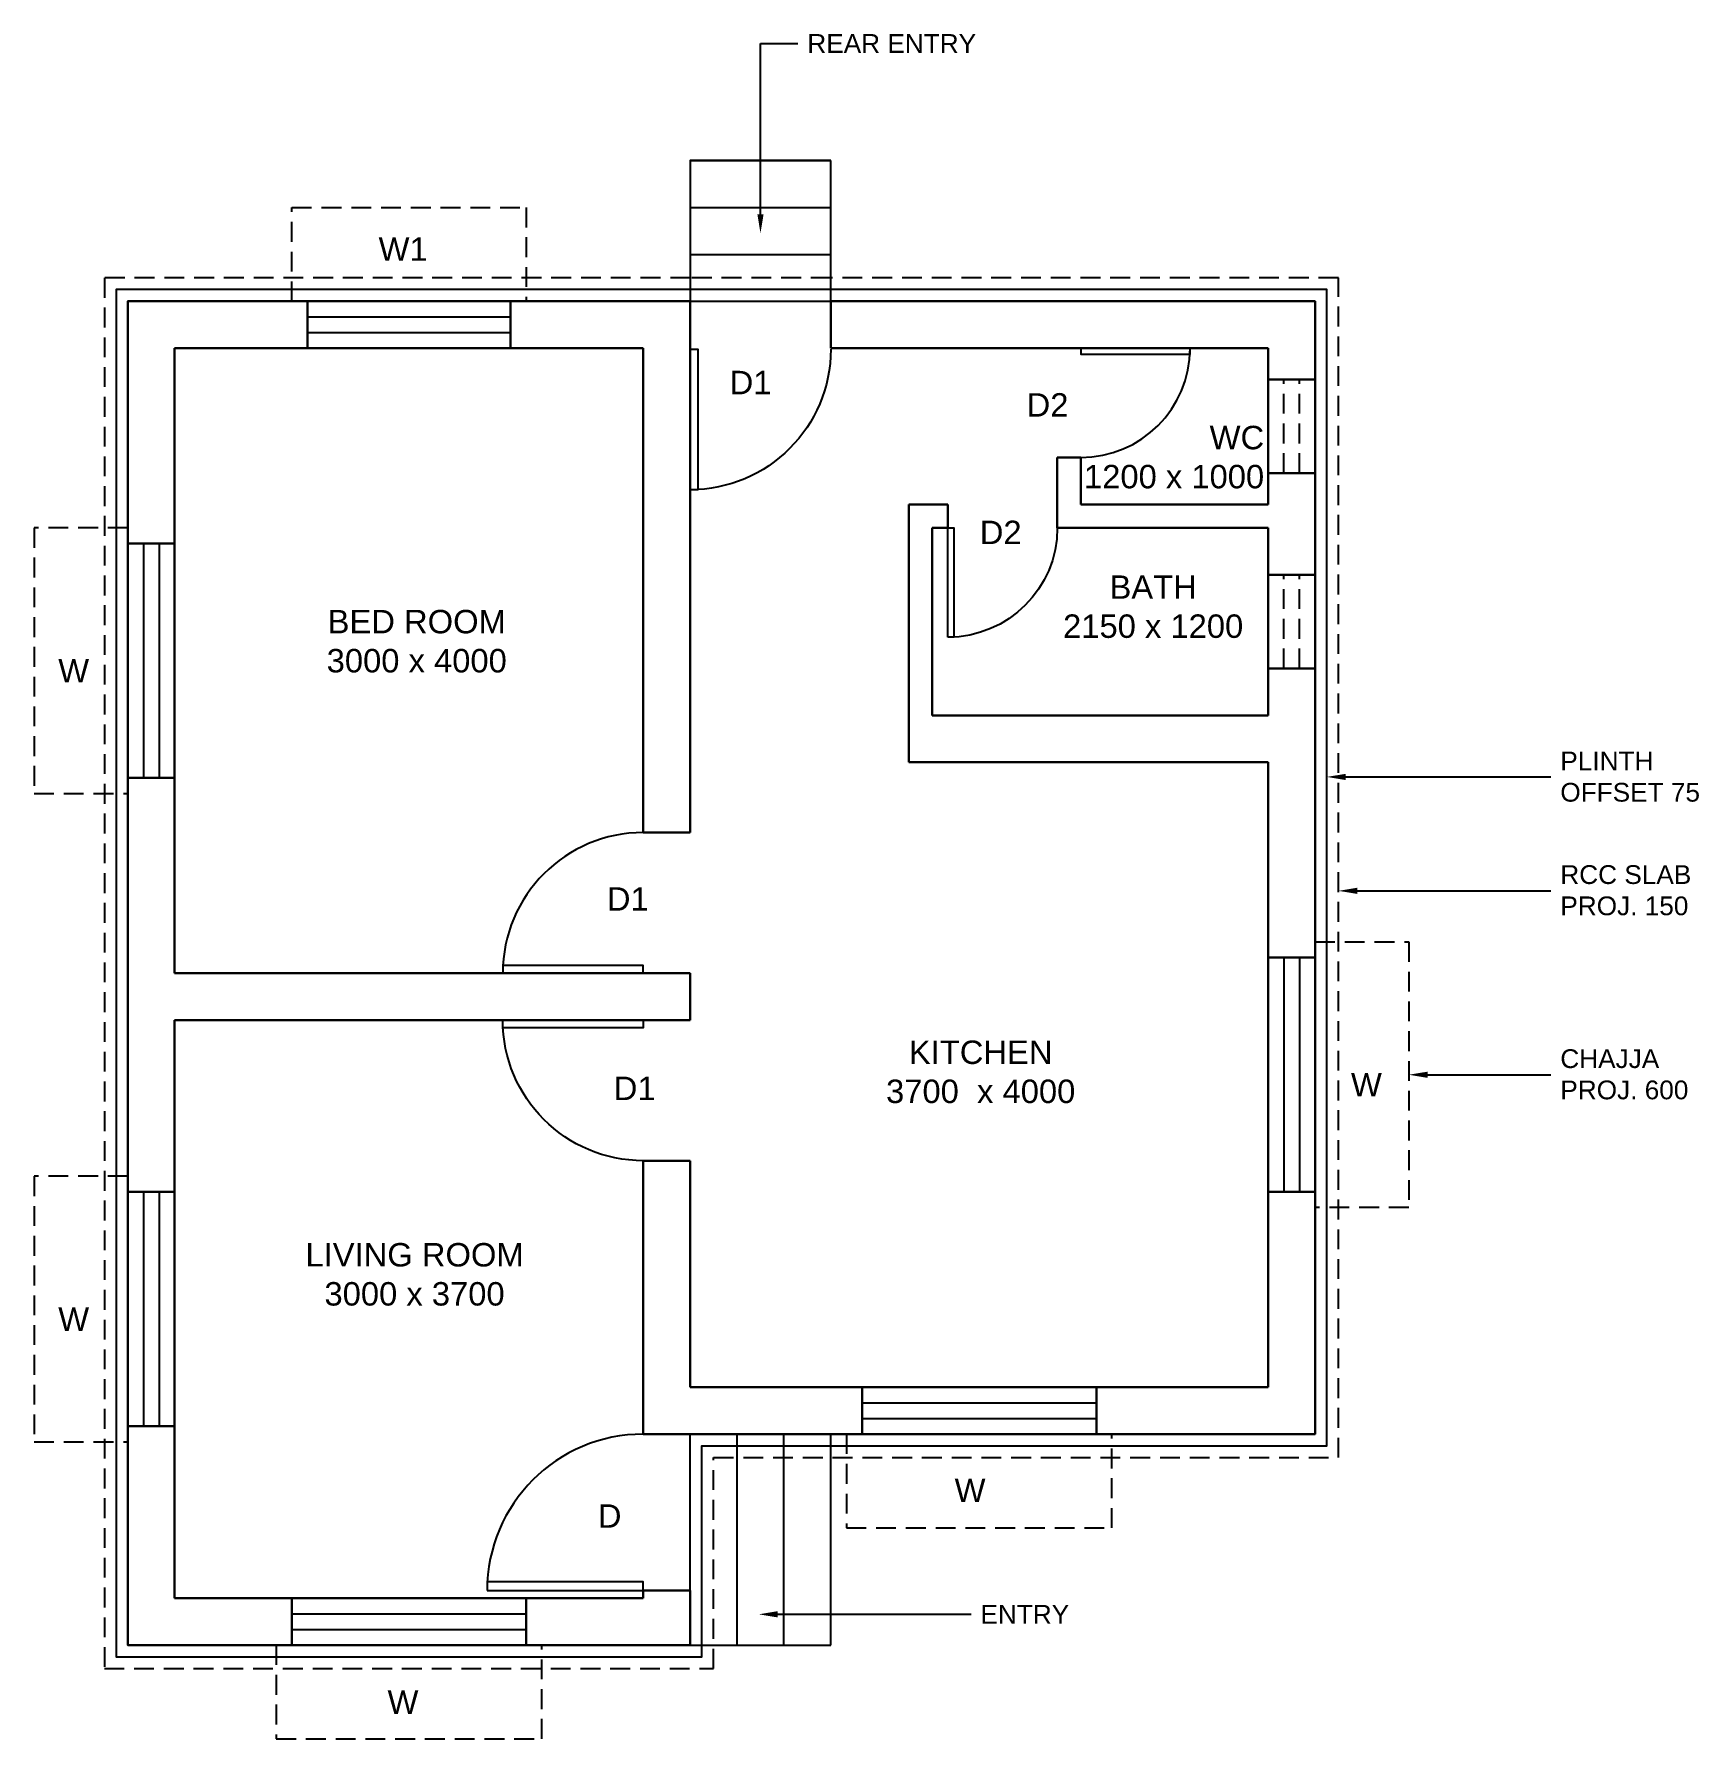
# Model space of a CAD drawing. Header units: millimetres. Extents: x 7892 to 18549, y 4551 to 15461.
import ezdxf
from ezdxf import colors
from ezdxf.entities.mleader import LeaderData, LeaderLine
from ezdxf.math import Vec2, Vec3

# ---------------------------------------------------------------- set-up
doc = ezdxf.new("R2010")
doc.units = ezdxf.units.MM
doc.header["$LTSCALE"] = 20
doc.linetypes.add('HIDDEN', pattern=[9.525, 6.35, -3.175])
doc.layers.add('1.WALL', color=7, linetype='Continuous', lineweight=30)
for name, color, linetype in [('2.WINDOW', 4, 'Continuous'), ('3.CHAJJA', 50, 'HIDDEN'), ('4.VENTILATOR', 50, 'HIDDEN'), ('5.DOORS', 70, 'Continuous'), ('PLINTH', 253, 'Continuous'), ('RCC SLAB', 60, 'HIDDEN'), ('STEPS', 200, 'Continuous'), ('TEXT', 11, 'Continuous')]:
    doc.layers.add(name, color=color, linetype=linetype)
doc.styles.get("Standard").update_dxf_attribs({"font": 'arial.ttf'})

# ---------------------------------------------------------------- blocks, each defined once
blk = doc.blocks.new('DOOR')
at = {"layer": '5.DOORS'}
blk.add_lwpolyline([(-1000, 0), (0, 0), (0, 25), (0, 55), (-1000, 55)], close=True, dxfattribs=at)
blk.add_arc((0, 0), 1000, 90, 180, dxfattribs=at)

msp = doc.modelspace()

# ---------------------------------------------------------------- linework, layer by layer
at = {"layer": '1.WALL'}
for p, q in [((9642, 13451), (9642, 13751)), ((10942, 13451), (10942, 13751)), ((12092, 10351), (12092, 13751)), ((12992, 13451), (12992, 13751)), ((8792, 13451), (11792, 13451)), ((8792, 9451), (8792, 13451)), ((11792, 10351), (11792, 13451)), ((12992, 13451), (15792, 13451)), ((15792, 12451), (15792, 13451)), ((14442, 12301), (14442, 12751)), ((14442, 12751), (14592, 12751)), ((14592, 12451), (14592, 12751)), ((13492, 10801), (13492, 12451)), ((13492, 12451), (13742, 12451)), ((13742, 12301), (13742, 12451)), ((14592, 12451), (15792, 12451)), ((13642, 11101), (13642, 12301)), ((13642, 12301), (13742, 12301)), ((14442, 12301), (15792, 12301)), ((15792, 11101), (15792, 12301)), ((8792, 12201), (8492, 12201)), ((13642, 11101), (15792, 11101)), ((8792, 10701), (8492, 10701)), ((13492, 10801), (15792, 10801)), ((15792, 6801), (15792, 10801)), ((11792, 10351), (12092, 10351)), ((15792, 9551), (16092, 9551)), ((8792, 9451), (12092, 9451)), ((12092, 9151), (12092, 9451)), ((8792, 5451), (8792, 9151)), ((8792, 9151), (12092, 9151)), ((11792, 6501), (11792, 8251)), ((11792, 8251), (12092, 8251)), ((12092, 6801), (12092, 8251)), ((8792, 8051), (8492, 8051)), ((15792, 8051), (16092, 8051)), ((12092, 6801), (15792, 6801)), ((13192, 6801), (13192, 6501)), ((14692, 6801), (14692, 6501)), ((8792, 6551), (8492, 6551)), ((11792, 5451), (11792, 5501)), ((11792, 5501), (12092, 5501)), ((8792, 5451), (11792, 5451)), ((9542, 5451), (9542, 5151)), ((11042, 5451), (11042, 5151))]:
    msp.add_line(p, q, dxfattribs=at)
at = {"layer": '1.WALL', "color": 0}
for p, q in [((16092, 13251), (15792, 13251)), ((16092, 12651), (15792, 12651)), ((16092, 12001), (15792, 12001)), ((16092, 11401), (15792, 11401))]:
    msp.add_line(p, q, dxfattribs=at)
at = {"layer": '1.WALL'}
for points in [[(12092, 13751), (8492, 13751), (8492, 5151), (12092, 5151), (12092, 5501)], [(12992, 13751), (16092, 13751), (16092, 6501), (11792, 6501)]]:
    msp.add_lwpolyline(points, dxfattribs=at)
at = {"layer": '2.WINDOW'}
for p, q in [((9642, 13651), (10942, 13651)), ((9642, 13551), (10942, 13551)), ((8592, 12201), (8592, 10701)), ((8692, 12201), (8692, 10701)), ((15892, 9551), (15892, 8051)), ((15992, 9551), (15992, 8051)), ((8592, 8051), (8592, 6551)), ((8692, 8051), (8692, 6551)), ((13192, 6701), (14692, 6701)), ((13192, 6601), (14692, 6601)), ((9542, 5351), (11042, 5351)), ((9542, 5251), (11042, 5251))]:
    msp.add_line(p, q, dxfattribs=at)
at = {"layer": '3.CHAJJA'}
for p, q in [((9542, 13751), (9542, 14351)), ((9542, 14351), (11042, 14351)), ((11042, 14351), (11042, 13751)), ((8492, 12301), (7892, 12301)), ((7892, 12301), (7892, 10601)), ((7892, 10601), (8492, 10601)), ((16092, 9651), (16692, 9651)), ((16692, 9651), (16692, 7951)), ((8492, 8151), (7892, 8151)), ((7892, 8151), (7892, 6451)), ((16692, 7951), (16092, 7951)), ((7892, 6451), (8492, 6451)), ((13092, 6501), (13092, 5901)), ((14792, 5901), (14792, 6501)), ((13092, 5901), (14792, 5901)), ((9442, 5151), (9442, 4551)), ((11142, 4551), (11142, 5151)), ((9442, 4551), (11142, 4551))]:
    msp.add_line(p, q, dxfattribs=at)
at = {"layer": '4.VENTILATOR'}
for p, q in [((15892, 12651), (15892, 13251)), ((15992, 12651), (15992, 13251)), ((15892, 11401), (15892, 12001)), ((15992, 11401), (15992, 12001))]:
    msp.add_line(p, q, dxfattribs=at)
at = {"layer": '5.DOORS'}
msp.add_lwpolyline([(10792, 5501), (11792, 5501), (11792, 5526), (11792, 5556), (10792, 5556)], close=True, dxfattribs=at)
msp.add_arc((11792, 5501), 1000, 90, 180, dxfattribs=at)
at = {"layer": 'PLINTH'}
msp.add_lwpolyline([(12092, 13826), (8417, 13826), (8417, 5076), (12167, 5076), (12167, 6426), (16167, 6426), (16167, 13826), (12992, 13826)], close=True, dxfattribs=at)
at = {"layer": 'RCC SLAB'}
msp.add_lwpolyline([(12092, 13901), (8342, 13901), (8342, 5001), (12242, 5001), (12242, 6351), (16242, 6351), (16242, 13901), (12992, 13901)], close=True, dxfattribs=at)
at = {"layer": 'STEPS'}
for p, q in [((12092, 14651), (12092, 13751)), ((12092, 14651), (12992, 14651)), ((12092, 14351), (12992, 14351)), ((12092, 14051), (12992, 14051)), ((12092, 13751), (12992, 13751)), ((12092, 5151), (12092, 6501)), ((12392, 5151), (12392, 6501)), ((12692, 5151), (12692, 6501)), ((12992, 5151), (12992, 6501)), ((12092, 5151), (12992, 5151))]:
    msp.add_line(p, q, dxfattribs=at)
msp.add_lwpolyline([(12992, 14651), (12092, 14651), (12092, 13751), (12992, 13751), (12992, 14651)], dxfattribs=at)

# ---------------------------------------------------------------- block references
at = {"layer": '5.DOORS'}
for p, xscale, yscale, zscale, rotation in [((12092, 13445), -0.9, 0.9, 0.9, 270), ((14592, 13451), 0.7000000000000001, 0.7000000000000001, 0.7000000000000001, 180.0000000003195), ((13742, 12301), -0.6999999999999982, 0.6999999999999982, 0.6999999999999982, 270), ((11792, 9151), -0.8999999999999981, 0.8999999999999981, 0.8999999999999981, 180)]:
    msp.add_blockref('DOOR', p, dxfattribs=dict(at, xscale=xscale, yscale=yscale, zscale=zscale, rotation=rotation))
at = {"layer": '5.DOORS', "xscale": 0.8999999999999981, "yscale": 0.8999999999999981, "zscale": 0.8999999999999981}
msp.add_blockref('DOOR', (11792, 9451), dxfattribs=at)

# ---------------------------------------------------------------- texts
at = {"layer": 'TEXT', "char_height": 150, "attachment_point": 1}
for s, insert in [('\\pxqc;W1', (9530, 14160)), ('\\pxqc;D1', (11754, 13306)), ('\\pxqc;D2', (13655, 13163)), ('\\pxqr;WC\\P1200 x 1000', (14317, 12954)), ('\\pxqc;D2', (13355, 12347)), ('\\pxqc;BATH\\P2150 x 1200', (14331, 11997)), ('\\pxqc;BED ROOM\\P3000 x 4000', (9617, 11776)), ('\\pxqc;W', (7421, 11462)), ('\\pxqc;D1', (10968, 10001)), ('\\pxqc;KITCHEN\\P3700  x 4000', (13227, 9020)), ('\\pxqc;D1', (11012, 8789)), ('\\pxqc;W', (15696, 8812)), ('\\pxqc;LIVING ROOM\\P3000 x 3700', (9603, 7724)), ('\\pxqc;W', (7421, 7312)), ('\\pxqc;W', (13159, 6216)), ('\\pxqc;D', (10852, 6052)), ('\\pxqc;W', (9529, 4861))]:
    msp.add_mtext_dynamic_manual_height_columns(s, width=1449.25, gutter_width=12.5, heights=[0], dxfattribs=dict(at, insert=insert))

# ---------------------------------------------------------------- leaders
at = {"layer": 'TEXT'}
ml = msp.add_multileader_mtext('Standard', dxfattribs=at)
ml.set_content('REAR ENTRY', color=256)
ml.set_leader_properties()
ml.build(insert=Vec2(0, 0))
ml.multileader.update_dxf_attribs({"text_left_attachment_type": 2, "text_right_attachment_type": 2, "arrow_head_size": 120, "scale": 30})
ctx = ml.context
ctx.base_point, ctx.scale, ctx.char_height, ctx.arrow_head_size, ctx.landing_gap_size, ctx.plane_origin = Vec3(12782, 15401), 30, 120, 120, 60, Vec3(12542, 14187)
ctx.left_attachment, ctx.right_attachment = 2, 2
notes = []
notes.append((ctx, [(0, (1, 1, 0), (12542, 15401), (1, 0), 240, [(0, [(12542, 14187)], 0, [])])]))
ctx.mtext.insert, ctx.mtext.flow_direction = Vec3(12842, 15461), 5
ml = msp.add_multileader_mtext('Standard', dxfattribs=at)
ml.set_content('PLINTH\\POFFSET 75', color=256)
ml.set_leader_properties()
ml.build(insert=Vec2(0, 0))
ml.multileader.update_dxf_attribs({"text_left_attachment_type": 2, "text_right_attachment_type": 2, "arrow_head_size": 120, "scale": 30})
ctx = ml.context
ctx.base_point, ctx.scale, ctx.char_height, ctx.arrow_head_size, ctx.landing_gap_size, ctx.plane_origin = Vec3(17602, 10707), 30, 120, 120, 60, Vec3(16167, 10707)
ctx.left_attachment, ctx.right_attachment = 2, 2
notes.append((ctx, [(0, (1, 1, 0), (17362, 10707), (1, 0), 240, [(0, [(16167, 10707)], 0, [])])]))
ctx.mtext.insert, ctx.mtext.flow_direction = Vec3(17662, 10869), 5
ml = msp.add_multileader_mtext('Standard', dxfattribs=at)
ml.set_content('RCC SLAB \\PPROJ. 150', color=256)
ml.set_leader_properties()
ml.build(insert=Vec2(0, 0))
ml.multileader.update_dxf_attribs({"text_left_attachment_type": 2, "text_right_attachment_type": 2, "arrow_head_size": 120, "scale": 30})
ctx = ml.context
ctx.base_point, ctx.scale, ctx.char_height, ctx.arrow_head_size, ctx.landing_gap_size, ctx.plane_origin = Vec3(17602, 9978), 30, 120, 120, 60, Vec3(16242, 9978)
ctx.left_attachment, ctx.right_attachment = 2, 2
notes.append((ctx, [(0, (1, 1, 0), (17362, 9978), (1, 0), 240, [(0, [(16242, 9978)], 0, [])])]))
ctx.mtext.insert, ctx.mtext.flow_direction = Vec3(17662, 10142), 5
ml = msp.add_multileader_mtext('Standard', dxfattribs=at)
ml.set_content('CHAJJA\\PPROJ. 600', color=256)
ml.set_leader_properties()
ml.build(insert=Vec2(0, 0))
ml.multileader.update_dxf_attribs({"text_left_attachment_type": 2, "text_right_attachment_type": 2, "arrow_head_size": 120, "scale": 30})
ctx = ml.context
ctx.base_point, ctx.scale, ctx.char_height, ctx.arrow_head_size, ctx.landing_gap_size, ctx.plane_origin = Vec3(17602, 8801), 30, 120, 120, 60, Vec3(16692, 8801)
ctx.left_attachment, ctx.right_attachment = 2, 2
notes.append((ctx, [(0, (1, 1, 0), (17362, 8801), (1, 0), 240, [(0, [(16692, 8801)], 0, [])])]))
ctx.mtext.insert, ctx.mtext.flow_direction = Vec3(17662, 8964), 5
ml = msp.add_multileader_mtext('Standard', dxfattribs=at)
ml.set_content('ENTRY', color=256)
ml.set_leader_properties()
ml.build(insert=Vec2(0, 0))
ml.multileader.update_dxf_attribs({"text_left_attachment_type": 2, "text_right_attachment_type": 2, "arrow_head_size": 120, "scale": 30})
ctx = ml.context
ctx.base_point, ctx.scale, ctx.char_height, ctx.arrow_head_size, ctx.landing_gap_size, ctx.plane_origin = Vec3(13890, 5348), 30, 120, 120, 60, Vec3(12531, 5348)
ctx.left_attachment, ctx.right_attachment = 2, 2
notes.append((ctx, [(0, (1, 1, 0), (13650, 5348), (1, 0), 240, [(0, [(12531, 5348)], 0, [])])]))
ctx.mtext.insert, ctx.mtext.flow_direction = Vec3(13950, 5408), 5
for ctx, leaders in notes:
    for number, flags, end, landing, length, lines in leaders:
        leader = LeaderData()
        leader.index, (leader.has_last_leader_line, leader.has_dogleg_vector, leader.attachment_direction) = number, flags
        leader.last_leader_point, leader.dogleg_vector, leader.dogleg_length = Vec3(end), Vec3(landing), length
        for number, points, colour, breaks in lines:
            line = LeaderLine()
            line.index, line.vertices, line.color, line.breaks = number, Vec3.list(points), colors.encode_raw_color(colour), breaks
            leader.lines.append(line)
        ctx.leaders.append(leader)

doc.saveas('drawing.dxf')
